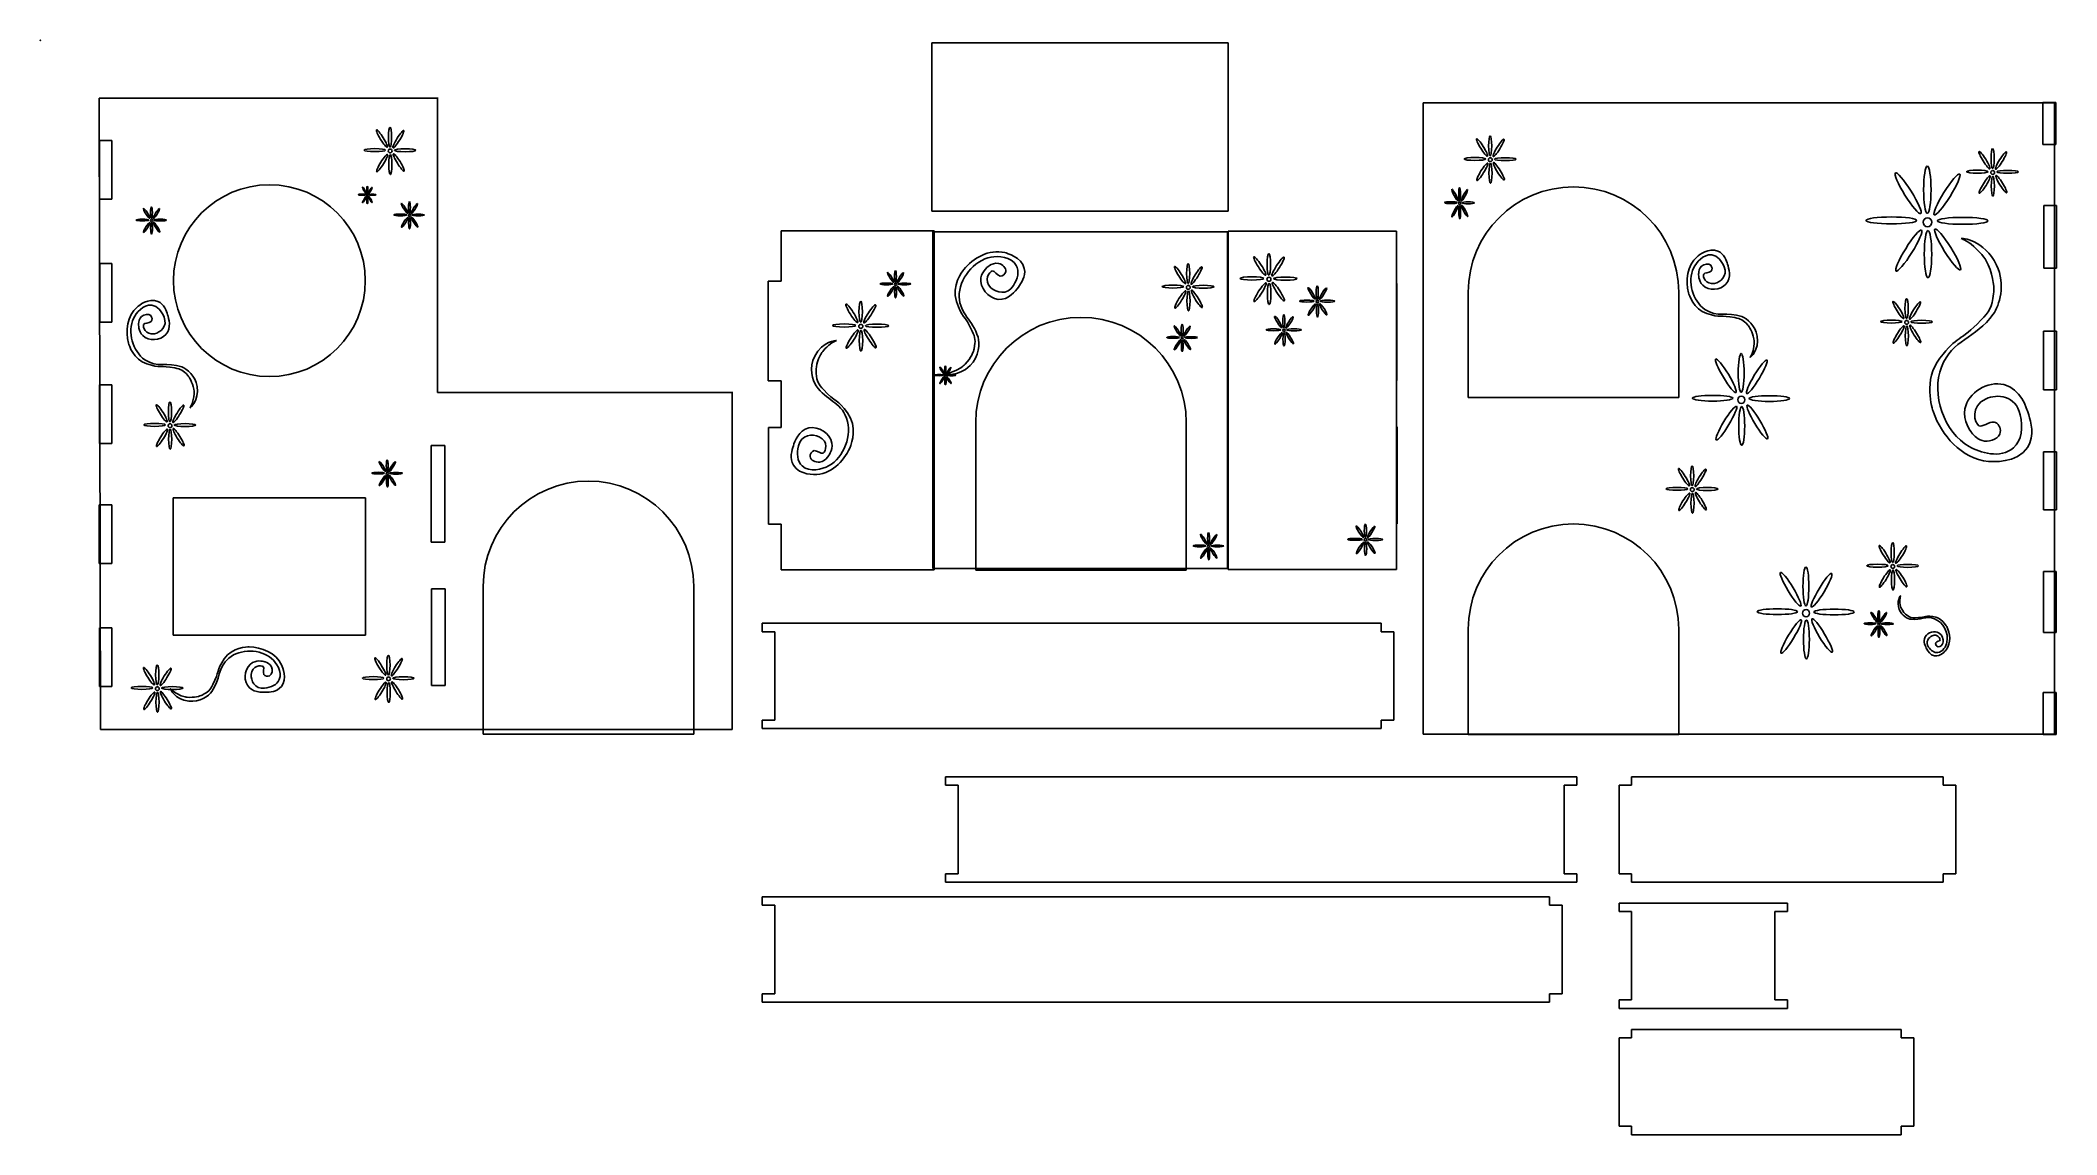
# Model space of a CAD drawing. Header units: millimetres. Extents: x 0 to 479, y -260 to 0.
import ezdxf

# ---------------------------------------------------------------- set-up
doc = ezdxf.new("R2010")
doc.units = ezdxf.units.MM
doc.header["$MEASUREMENT"] = 0
for name, color, linetype in [('casacortelaser v3 v1_casacortelaser v4_Capa 1', 7, 'Continuous'), ('casacortelaser v3 v1_casacortelaser v4_Capa 3', 7, 'Continuous'), ('casacortelaser v3 v1_casacortelaser v4_Capa 5', 7, 'Continuous'), ('casacortelaser v3 v1_casacortelaser v4_Sketch4', 7, 'Continuous'), ('casacortelaser v3 v1_casacortelaser v4_Sketch5', 7, 'Continuous'), ('casacortelaser v3 v1_Sketch6', 7, 'Continuous'), ('casacortelaser v3 v1_Sketch7', 7, 'Continuous')]:
    doc.layers.add(name, color=color, linetype=linetype)

msp = doc.modelspace()

# ---------------------------------------------------------------- linework, layer by layer
at = {"layer": 'casacortelaser v3 v1_casacortelaser v4_Capa 1'}
for p, q in [((211.77, -0.62), (282.16, -0.62)), ((211.77, -40.62), (211.77, -0.62)), ((282.16, -0.62), (282.16, -40.62)), ((282.16, -40.62), (211.77, -40.62)), ((175.94, -45.25), (212.31, -45.25)), ((175.94, -57.2), (175.94, -45.25)), ((211.97, -45.51), (281.97, -45.51)), ((211.97, -125.51), (211.97, -45.51)), ((212.31, -45.25), (212.31, -125.83)), ((281.97, -45.51), (281.97, -125.51)), ((282.15, -125.73), (282.15, -45.32)), ((282.15, -45.32), (322.15, -45.32)), ((322.15, -45.32), (322.15, -125.73)), ((175.94, -57.2), (172.87, -57.2)), ((172.87, -57.2), (172.87, -80.93)), ((322.24, -80.8), (322.24, -57.81)), ((172.87, -80.93), (175.94, -80.93)), ((175.94, -91.99), (175.94, -80.93)), ((175.94, -91.99), (172.94, -91.99)), ((172.94, -91.99), (172.94, -114.98)), ((322.31, -114.85), (322.31, -91.86)), ((172.94, -114.98), (175.94, -114.98)), ((175.94, -125.83), (175.94, -114.98)), ((212.31, -125.83), (175.94, -125.83)), ((281.97, -125.51), (211.97, -125.51)), ((322.15, -125.73), (282.15, -125.73))]:
    msp.add_line(p, q, dxfattribs=at)
msp.add_circle((214.98, -79.62), 0.18, dxfattribs=at)
for centre, major_axis, ratio in [((289.67, -53.62), (-1.42, 2.21), 0.153381), ((291.81, -53.24), (0, 2.56), 0.16181), ((294.01, -53.75), (1.42, 2.21), 0.153381), ((201.98, -56.29), (-0.76, 1.19), 0.153381), ((203.13, -56.09), (0, 1.37), 0.16181), ((204.3, -56.36), (0.76, 1.19), 0.153381), ((270.72, -55.76), (-1.28, 2.06), 0.151658), ((272.66, -55.41), (0, 2.38), 0.15761), ((274.65, -55.88), (1.28, 2.06), 0.151658), ((287.82, -56.57), (2.83, 0), 0.132732), ((291.84, -56.77), (0.487, 0), 0.996271), ((294.08, -59.72), (-1.42, 2.21), 0.153381), ((295.76, -56.62), (2.83, 0), 0.132732), ((194.87, -64.49), (0, 2.51), 0.16181), ((200.98, -57.87), (1.51, 0), 0.132732), ((202.02, -59.63), (0.76, 1.19), 0.153381), ((203.14, -57.98), (0.261, 0), 0.996271), ((203.16, -59.83), (0, 1.37), 0.16181), ((204.34, -59.56), (-0.76, 1.19), 0.153381), ((205.24, -57.89), (1.51, 0), 0.132732), ((269.04, -58.51), (2.56, 0), 0.136269), ((270.79, -61.57), (1.28, 2.06), 0.151658), ((272.69, -58.7), (0, 0.452), 0.977689), ((272.73, -61.92), (0, 2.38), 0.15761), ((274.72, -61.44), (-1.28, 2.06), 0.151658), ((276.24, -58.55), (2.56, 0), 0.136269), ((289.74, -59.85), (1.42, 2.21), 0.153381), ((291.89, -60.23), (0, 2.56), 0.16181), ((300.86, -61.94), (1.74, 0), 0.132732), ((302, -60.12), (-0.87, 1.36), 0.153381), ((303.34, -62.06), (0.3, 0), 0.996271), ((303.32, -59.88), (0, 1.58), 0.16181), ((304.68, -60.2), (0.87, 1.36), 0.153381), ((305.76, -61.97), (1.74, 0), 0.132732), ((192.77, -64.86), (-1.39, 2.17), 0.153381), ((197.02, -64.99), (1.39, 2.17), 0.153381), ((294.07, -66.94), (-0.87, 1.36), 0.153381), ((295.39, -66.71), (0, 1.58), 0.16181), ((296.74, -67.02), (0.87, 1.36), 0.153381), ((302.05, -63.96), (0.87, 1.36), 0.153381), ((303.37, -64.19), (0, 1.58), 0.16181), ((304.72, -63.88), (-0.87, 1.36), 0.153381), ((190.95, -67.76), (2.77, 0), 0.132732), ((192.84, -70.99), (1.39, 2.17), 0.153381), ((194.9, -67.96), (0.478, 0), 0.996271), ((194.94, -71.35), (0, 2.51), 0.16181), ((197.1, -70.86), (-1.39, 2.17), 0.153381), ((198.75, -67.81), (2.77, 0), 0.132732), ((269.08, -70.59), (1.51, 0), 0.132732), ((270.08, -69), (-0.76, 1.19), 0.153381), ((270.12, -72.34), (0.76, 1.19), 0.153381), ((271.24, -70.69), (0.261, 0), 0.996271), ((271.23, -68.8), (0, 1.37), 0.16181), ((271.26, -72.54), (0, 1.37), 0.16181), ((272.4, -69.07), (0.76, 1.19), 0.153381), ((272.44, -72.27), (-0.76, 1.19), 0.153381), ((273.34, -70.61), (1.51, 0), 0.132732), ((292.93, -68.76), (1.74, 0), 0.132732), ((294.11, -70.79), (0.87, 1.36), 0.153381), ((295.41, -68.89), (0.3, 0), 0.996271), ((295.44, -71.02), (0, 1.58), 0.16181), ((296.79, -70.71), (-0.87, 1.36), 0.153381), ((297.82, -68.79), (1.74, 0), 0.132732), ((213.49, -79.54), (1.04, 0), 0.132732), ((214.18, -78.45), (-0.524, 0.818), 0.153381), ((214.2, -80.75), (0.524, 0.818), 0.153381), ((214.97, -78.31), (0, 0.946), 0.16181), ((215, -80.89), (0, 0.946), 0.16181), ((215.78, -78.5), (0.524, 0.818), 0.153381), ((215.81, -80.71), (-0.524, 0.818), 0.153381), ((216.43, -79.56), (1.04, 0), 0.132732), ((314.76, -116.5), (0, 1.58), 0.16181), ((276.35, -118.54), (-0.76, 1.19), 0.153381), ((277.5, -118.33), (0, 1.37), 0.16181), ((278.67, -118.61), (0.76, 1.19), 0.153381), ((312.3, -118.56), (1.74, 0), 0.132732), ((313.44, -116.74), (-0.87, 1.36), 0.153381), ((313.49, -120.58), (0.87, 1.36), 0.153381), ((314.78, -118.68), (0.3, 0), 0.996271), ((314.81, -120.81), (0, 1.58), 0.16181), ((316.11, -116.82), (0.87, 1.36), 0.153381), ((316.16, -120.5), (-0.87, 1.36), 0.153381), ((317.19, -118.59), (1.74, 0), 0.132732), ((275.36, -120.12), (1.51, 0), 0.132732), ((276.39, -121.88), (0.76, 1.19), 0.153381), ((277.51, -120.23), (0.261, 0), 0.996271), ((277.54, -122.08), (0, 1.37), 0.16181), ((278.71, -121.81), (-0.76, 1.19), 0.153381), ((279.61, -120.14), (1.51, 0), 0.132732)]:
    msp.add_ellipse(centre, major_axis=major_axis, ratio=ratio, dxfattribs=at)
for points, knots in [([(214.79, -79.18), (214.78, -79.14), (215.6, -79.25), (216.87, -78.72), (218.53, -78.02), (219.12, -77.53), (219.7, -76.93), (221.11, -75.47), (221.69, -73.88), (221.81, -73.29), (222.22, -71.31), (222.1, -70.71), (221.36, -69.1), (219.58, -65.2), (218.92, -65.97), (217.64, -62.05), (216.4, -58.29), (219.01, -54.88), (219.36, -54.43), (221.45, -51.81), (225.35, -49.49), (229.13, -50.44), (229.54, -50.54), (233.11, -51.5), (233.74, -54.23), (234.17, -56.14), (232.92, -57.83), (232.33, -58.63), (231.7, -59.49), (229.99, -61.8), (227.53, -61.54), (225.17, -61.28), (223.07, -58.75), (223.43, -56.42), (223.71, -54.64), (225.33, -53.62), (225.48, -53.52)], [8, 8, 8, 8, 9, 9, 9, 10, 10, 10, 11, 11, 11, 12, 12, 12, 13, 13, 13, 14, 14, 14, 15, 15, 15, 16, 16, 16, 17, 17, 17, 18, 18, 18, 19, 19, 19, 20, 20, 20, 20]), ([(226.14, -54.79), (225.44, -54.92), (223.94, -57.01), (225.81, -58.77), (227.06, -59.96), (229.65, -60.7), (231.19, -58.22), (232.13, -56.71), (232.62, -54.88), (231.84, -53.46), (230.65, -51.31), (227.5, -51.22), (225.84, -51.51), (221.78, -52.23), (218.13, -56.76), (218.27, -60.92), (218.42, -65.18), (221.5, -66.31), (222.74, -70.53), (223.15, -71.94), (223.05, -75.12), (220.84, -77.28), (217.93, -80.14), (214.82, -79.29), (214.79, -79.18)], [0, 0, 0, 0, 1, 1, 1, 2, 2, 2, 3, 3, 3, 4, 4, 4, 5, 5, 5, 6, 6, 6, 7, 7, 7, 8, 8, 8, 8]), ([(225.48, -53.52), (225.93, -53.25), (226.71, -52.77), (227.63, -53), (228.52, -53.22), (229.52, -54.1), (229.32, -54.97), (229.2, -55.52), (228.59, -56.14), (228.01, -56.02), (227.27, -55.87), (226.68, -54.68), (226.14, -54.79)], [20, 20, 20, 20, 21, 21, 21, 22, 22, 22, 23, 23, 23, 24, 24, 24, 24]), ([(189.12, -71.35), (189.15, -71.39), (188.34, -71.54), (187.29, -72.45), (185.93, -73.62), (185.52, -74.27), (185.16, -75.02), (184.28, -76.86), (184.23, -78.54), (184.29, -79.14), (184.52, -81.15), (184.82, -81.68), (186.02, -82.98), (188.94, -86.13), (189.32, -85.2), (191.76, -88.52), (194.11, -91.7), (192.7, -95.76), (192.5, -96.3), (191.33, -99.44), (188.36, -102.86), (184.47, -103.13), (184.04, -103.16), (180.35, -103.37), (178.91, -100.97), (177.89, -99.29), (178.56, -97.29), (178.87, -96.35), (179.2, -95.34), (180.1, -92.61), (182.52, -92.09), (184.85, -91.59), (187.63, -93.35), (188.01, -95.67), (188.31, -97.46), (187.09, -98.93), (186.97, -99.07)], [8, 8, 8, 8, 9, 9, 9, 10, 10, 10, 11, 11, 11, 12, 12, 12, 13, 13, 13, 14, 14, 14, 15, 15, 15, 16, 16, 16, 17, 17, 17, 18, 18, 18, 19, 19, 19, 20, 20, 20, 20]), ([(185.95, -98.07), (186.57, -97.72), (187.35, -95.28), (185.02, -94.18), (183.47, -93.44), (180.77, -93.55), (180.08, -96.38), (179.66, -98.11), (179.76, -100.01), (180.94, -101.11), (182.74, -102.78), (185.77, -101.89), (187.26, -101.09), (190.89, -99.14), (192.94, -93.7), (191.51, -89.79), (190.04, -85.79), (186.76, -85.67), (184.27, -82.05), (183.44, -80.84), (182.55, -77.79), (183.97, -75.05), (185.84, -71.42), (189.06, -71.26), (189.12, -71.35)], [0, 0, 0, 0, 1, 1, 1, 2, 2, 2, 3, 3, 3, 4, 4, 4, 5, 5, 5, 6, 6, 6, 7, 7, 7, 8, 8, 8, 8]), ([(186.97, -99.07), (186.63, -99.46), (186.03, -100.16), (185.09, -100.23), (184.18, -100.3), (182.96, -99.78), (182.87, -98.89), (182.81, -98.33), (183.2, -97.55), (183.78, -97.48), (184.54, -97.4), (185.47, -98.34), (185.95, -98.07)], [20, 20, 20, 20, 21, 21, 21, 22, 22, 22, 23, 23, 23, 24, 24, 24, 24])]:
    msp.add_open_spline(points, degree=3, knots=knots, dxfattribs=at)
for points in [[(224.69, -125.51), (224.69, -125.51), (224.69, -125.51), (224.69, -125.51)], [(269.2, -125.6), (269.21, -125.57), (269.23, -125.54), (269.25, -125.51)]]:
    msp.add_open_spline(points, degree=3, dxfattribs=at)
at = {"layer": 'casacortelaser v3 v1_casacortelaser v4_Capa 3'}
for p, q in [((328.48, -164.82), (328.48, -14.82)), ((328.48, -14.82), (478.48, -14.82)), ((475.66, -24.74), (475.66, -14.8)), ((475.66, -14.8), (478.74, -14.8)), ((478.48, -14.82), (478.48, -164.82)), ((478.74, -14.8), (478.74, -24.74)), ((478.74, -24.74), (475.66, -24.74)), ((364.18, -34.82), (364.18, -34.82)), ((364.18, -34.82), (364.18, -34.82)), ((364.18, -34.82), (364.18, -34.82)), ((475.89, -39.21), (478.96, -39.21)), ((475.89, -54.14), (475.89, -39.21)), ((478.96, -39.21), (478.96, -54.14)), ((478.96, -54.14), (475.89, -54.14)), ((339.18, -59.82), (339.18, -84.82)), ((339.18, -59.82), (339.18, -84.82)), ((339.18, -59.82), (339.18, -84.82)), ((389.18, -84.82), (389.18, -59.82)), ((389.18, -84.82), (389.18, -59.82)), ((389.18, -84.82), (389.18, -59.82)), ((475.82, -83.04), (475.82, -69.07)), ((475.82, -69.07), (478.89, -69.07)), ((478.89, -69.07), (478.89, -83.04)), ((339.18, -84.82), (389.18, -84.82)), ((339.18, -84.82), (389.18, -84.82)), ((339.18, -84.82), (389.18, -84.82)), ((478.89, -83.04), (475.82, -83.04)), ((222.2, -90.83), (222.2, -125.92)), ((272.2, -125.92), (272.2, -90.81)), ((475.82, -111.58), (475.82, -97.76)), ((475.82, -97.76), (478.89, -97.76)), ((478.89, -97.76), (478.89, -111.58)), ((130.19, -104.72), (130.19, -104.72)), ((364.18, -114.91), (364.18, -114.91)), ((478.89, -111.58), (475.82, -111.58)), ((222.2, -125.92), (272.2, -125.92)), ((475.8, -126.22), (478.88, -126.22)), ((475.8, -140.69), (475.8, -126.22)), ((478.88, -126.22), (478.88, -140.69)), ((105.2, -129.73), (105.2, -164.82)), ((155.2, -164.82), (155.2, -129.71)), ((339.18, -139.91), (339.18, -164.91)), ((389.18, -164.91), (389.18, -139.91)), ((478.88, -140.69), (475.8, -140.69)), ((475.73, -154.98), (478.81, -154.98)), ((475.73, -164.91), (475.73, -154.98)), ((478.81, -154.98), (478.81, -164.91)), ((105.2, -164.82), (155.2, -164.82)), ((478.48, -164.82), (328.48, -164.82)), ((339.18, -164.91), (389.18, -164.91)), ((478.81, -164.91), (475.73, -164.91))]:
    msp.add_line(p, q, dxfattribs=at)
for centre, major_axis, ratio in [((342.46, -25.44), (-1.28, 2.06), 0.151658), ((344.4, -25.09), (0, 2.38), 0.15761), ((346.39, -25.56), (1.28, 2.06), 0.151658), ((340.78, -28.19), (2.56, 0), 0.136269), ((344.43, -28.37), (0, 0.452), 0.977689), ((347.98, -28.23), (2.56, 0), 0.136269), ((461.8, -28.46), (-1.28, 2.06), 0.151658), ((463.74, -28.11), (0, 2.38), 0.15761), ((465.73, -28.58), (1.28, 2.06), 0.151658), ((342.53, -31.24), (1.28, 2.06), 0.151658), ((344.47, -31.59), (0, 2.38), 0.15761), ((346.46, -31.12), (-1.28, 2.06), 0.151658), ((443.67, -36.32), (-3.02, 4.85), 0.151658), ((448.24, -35.5), (0, 5.6), 0.15761), ((452.92, -36.61), (3.02, 4.85), 0.151658), ((460.12, -31.21), (2.56, 0), 0.136269), ((461.87, -34.27), (1.28, 2.06), 0.151658), ((463.77, -31.4), (0, 0.452), 0.977689), ((463.81, -34.62), (0, 2.38), 0.15761), ((465.8, -34.14), (-1.28, 2.06), 0.151658), ((467.32, -31.25), (2.56, 0), 0.136269), ((336.02, -36.76), (-0.73, 1.36), 0.141769), ((337.13, -36.53), (0, 1.57), 0.137564), ((338.28, -36.84), (0.73, 1.36), 0.141769), ((335.05, -38.57), (1.47, 0), 0.156127), ((336.05, -40.58), (0.73, 1.36), 0.141769), ((337.15, -38.69), (0, 0.298), 0.853337), ((337.17, -40.81), (0, 1.57), 0.137564), ((338.31, -40.5), (-0.73, 1.36), 0.141769), ((339.19, -38.6), (1.47, 0), 0.156127), ((439.72, -42.79), (6.03, 0), 0.136269), ((448.29, -43.22), (0, 1.06), 0.977689), ((456.66, -42.89), (6.03, 0), 0.136269), ((443.83, -49.97), (3.02, 4.85), 0.151658), ((448.4, -50.79), (0, 5.6), 0.15761), ((453.07, -49.68), (-3.02, 4.85), 0.151658), ((441.37, -64.07), (-1.28, 2.06), 0.151658), ((443.31, -63.72), (0, 2.38), 0.15761), ((445.3, -64.2), (1.28, 2.06), 0.151658), ((439.69, -66.83), (2.56, 0), 0.136269), ((443.33, -67.01), (0, 0.452), 0.977689), ((446.89, -66.87), (2.56, 0), 0.136269), ((441.43, -69.88), (1.28, 2.06), 0.151658), ((443.38, -70.23), (0, 2.38), 0.15761), ((445.37, -69.76), (-1.28, 2.06), 0.151658), ((400.38, -79.7), (-2.4, 3.99), 0.149353), ((404.02, -79.03), (0, 4.61), 0.152393), ((407.74, -79.94), (2.4, 3.99), 0.149353), ((397.24, -85.03), (4.8, 0), 0.140934), ((404.06, -85.39), (0, 0.875), 0.945328), ((410.72, -85.11), (4.8, 0), 0.140934), ((400.51, -90.94), (2.4, 3.99), 0.149353), ((404.15, -91.62), (0, 4.61), 0.152393), ((407.87, -90.7), (-2.4, 3.99), 0.149353), ((390.44, -103.81), (-1.28, 2.06), 0.151658), ((392.38, -103.46), (0, 2.38), 0.15761), ((394.37, -103.93), (1.28, 2.06), 0.151658), ((388.76, -106.56), (2.56, 0), 0.136269), ((390.51, -109.62), (1.28, 2.06), 0.151658), ((392.41, -106.75), (0, 0.452), 0.977689), ((392.45, -109.96), (0, 2.38), 0.15761), ((394.44, -109.49), (-1.28, 2.06), 0.151658), ((395.96, -106.6), (2.56, 0), 0.136269), ((440.02, -121.71), (0, 2.38), 0.15761), ((436.4, -124.82), (2.56, 0), 0.136269), ((438.08, -122.06), (-1.28, 2.06), 0.151658), ((442.01, -122.19), (1.28, 2.06), 0.151658), ((443.6, -124.86), (2.56, 0), 0.136269), ((415.76, -130.41), (-2.4, 3.99), 0.149353), ((419.4, -129.74), (0, 4.61), 0.152393), ((423.12, -130.65), (2.4, 3.99), 0.149353), ((438.14, -127.87), (1.28, 2.06), 0.151658), ((440.04, -125), (0, 0.452), 0.977689), ((440.09, -128.22), (0, 2.38), 0.15761), ((442.08, -127.75), (-1.28, 2.06), 0.151658), ((412.62, -135.74), (4.8, 0), 0.140934), ((415.89, -141.65), (2.4, 3.99), 0.149353), ((419.44, -136.1), (0, 0.875), 0.945328), ((419.52, -142.33), (0, 4.61), 0.152393), ((423.24, -141.41), (-2.4, 3.99), 0.149353), ((426.1, -135.82), (4.8, 0), 0.140934), ((434.65, -138.59), (1.45, 0), 0.136269), ((435.6, -137.03), (-0.73, 1.17), 0.151658), ((436.72, -138.69), (0, 0.256), 0.977689), ((436.7, -136.83), (0, 1.35), 0.15761), ((437.83, -137.1), (0.73, 1.17), 0.151658), ((438.73, -138.61), (1.45, 0), 0.136269), ((435.64, -140.32), (0.73, 1.17), 0.151658), ((436.74, -140.52), (0, 1.35), 0.15761), ((437.87, -140.25), (-0.73, 1.17), 0.151658)]:
    msp.add_ellipse(centre, major_axis=major_axis, ratio=ratio, dxfattribs=at)
for points in [[(364.18, -34.82), (350.38, -34.82), (339.18, -46.01), (339.18, -59.82)], [(364.18, -34.82), (350.38, -34.82), (339.18, -46.01), (339.18, -59.82)], [(364.18, -34.82), (350.38, -34.82), (339.18, -46.01), (339.18, -59.82)], [(389.18, -59.82), (389.18, -46.01), (377.99, -34.82), (364.18, -34.82)], [(389.18, -59.82), (389.18, -46.01), (377.99, -34.82), (364.18, -34.82)], [(389.18, -59.82), (389.18, -46.01), (377.99, -34.82), (364.18, -34.82)], [(247.19, -65.82), (233.38, -65.82), (222.19, -77.02), (222.2, -90.83)], [(272.2, -90.81), (272.19, -77), (260.99, -65.81), (247.19, -65.82)], [(130.19, -104.72), (116.38, -104.72), (105.19, -115.92), (105.2, -129.73)], [(155.2, -129.71), (155.19, -115.9), (143.99, -104.71), (130.19, -104.72)], [(364.18, -114.91), (350.38, -114.91), (339.18, -126.11), (339.18, -139.91)], [(389.18, -139.91), (389.18, -126.11), (377.99, -114.91), (364.18, -114.91)]]:
    msp.add_open_spline(points, degree=3, dxfattribs=at)
for points, knots in [([(456.27, -47.08), (456.22, -47.14), (457.56, -47.42), (459.27, -48.97), (461.48, -50.97), (462.13, -52.07), (462.7, -53.33), (464.1, -56.41), (464.12, -59.22), (463.98, -60.21), (463.53, -63.54), (463.01, -64.41), (460.96, -66.52), (456, -71.64), (455.4, -70.07), (451.22, -75.49), (447.2, -80.69), (449.38, -87.49), (449.69, -88.38), (451.5, -93.65), (456.32, -99.44), (462.77, -100.05), (463.47, -100.11), (469.59, -100.61), (472.09, -96.67), (473.83, -93.92), (472.81, -90.58), (472.33, -89), (471.81, -87.3), (470.42, -82.74), (466.43, -81.79), (462.58, -80.87), (457.9, -83.67), (457.17, -87.52), (456.6, -90.47), (458.57, -92.96), (458.77, -93.2)], [8, 8, 8, 8, 9, 9, 9, 10, 10, 10, 11, 11, 11, 12, 12, 12, 13, 13, 13, 14, 14, 14, 15, 15, 15, 16, 16, 16, 17, 17, 17, 18, 18, 18, 19, 19, 19, 20, 20, 20, 20]), ([(460.5, -91.58), (459.48, -90.98), (458.28, -86.89), (462.19, -85.15), (464.8, -84), (469.27, -84.27), (470.31, -89), (470.95, -91.89), (470.7, -95.04), (468.69, -96.82), (465.64, -99.53), (460.65, -97.93), (458.21, -96.54), (452.26, -93.16), (449.05, -84.05), (451.59, -77.62), (454.18, -71.03), (459.63, -70.96), (463.91, -65.04), (465.34, -63.06), (466.94, -58.03), (464.69, -53.42), (461.71, -47.32), (456.37, -46.93), (456.27, -47.08)], [0, 0, 0, 0, 1, 1, 1, 2, 2, 2, 3, 3, 3, 4, 4, 4, 5, 5, 5, 6, 6, 6, 7, 7, 7, 8, 8, 8, 8]), ([(406.12, -75.35), (406.09, -75.34), (406.57, -74.84), (406.83, -73.7), (407.18, -72.23), (407.14, -71.59), (407.02, -70.9), (406.72, -69.21), (405.92, -68.03), (405.58, -67.65), (404.43, -66.39), (403.97, -66.17), (402.51, -65.88), (398.96, -65.16), (399.16, -65.99), (395.85, -64.93), (392.68, -63.91), (391.64, -60.44), (391.51, -59.98), (390.76, -57.25), (391.11, -53.45), (393.63, -51.34), (393.91, -51.11), (396.33, -49.15), (398.5, -50.08), (400.02, -50.73), (400.55, -52.42), (400.8, -53.22), (401.07, -54.07), (401.8, -56.38), (400.41, -57.93), (399.06, -59.41), (396.3, -59.59), (394.89, -58.19), (393.81, -57.12), (393.91, -55.51), (393.93, -55.35)], [8, 8, 8, 8, 9, 9, 9, 10, 10, 10, 11, 11, 11, 12, 12, 12, 13, 13, 13, 14, 14, 14, 15, 15, 15, 16, 16, 16, 17, 17, 17, 18, 18, 18, 19, 19, 19, 20, 20, 20, 20]), ([(395.12, -55.53), (394.86, -56.08), (395.54, -58.13), (397.67, -57.74), (399.09, -57.47), (400.88, -56.07), (399.96, -53.8), (399.4, -52.4), (398.39, -51.16), (397.04, -50.99), (394.98, -50.73), (393.36, -52.84), (392.73, -54.12), (391.22, -57.24), (392.49, -61.97), (395.4, -63.93), (398.38, -65.94), (400.67, -64.41), (404.16, -65.65), (405.33, -66.07), (407.44, -67.71), (407.82, -70.29), (408.33, -73.69), (406.21, -75.39), (406.12, -75.35)], [0, 0, 0, 0, 1, 1, 1, 2, 2, 2, 3, 3, 3, 4, 4, 4, 5, 5, 5, 6, 6, 6, 7, 7, 7, 8, 8, 8, 8]), ([(393.93, -55.35), (393.96, -54.92), (394.03, -54.14), (394.63, -53.63), (395.22, -53.13), (396.32, -52.89), (396.81, -53.45), (397.13, -53.81), (397.25, -54.53), (396.88, -54.87), (396.41, -55.3), (395.31, -55.12), (395.12, -55.53)], [20, 20, 20, 20, 21, 21, 21, 22, 22, 22, 23, 23, 23, 24, 24, 24, 24]), ([(458.77, -93.2), (459.31, -93.87), (460.28, -95.05), (461.84, -95.21), (463.35, -95.36), (465.41, -94.53), (465.58, -93.07), (465.7, -92.13), (465.09, -90.83), (464.12, -90.69), (462.86, -90.52), (461.28, -92.04), (460.5, -91.58)], [20, 20, 20, 20, 21, 21, 21, 22, 22, 22, 23, 23, 23, 24, 24, 24, 24]), ([(451.25, -142.47), (451.33, -142.11), (450.65, -140.95), (449.41, -141.48), (448.58, -141.83), (447.69, -142.92), (448.55, -144.17), (449.08, -144.94), (449.86, -145.56), (450.7, -145.48), (451.98, -145.36), (452.68, -143.87), (452.89, -143.01), (453.39, -140.91), (451.98, -138.22), (449.95, -137.42), (447.88, -136.6), (446.69, -137.84), (444.41, -137.55), (443.65, -137.46), (442.15, -136.74), (441.57, -135.24), (440.81, -133.24), (441.86, -131.93), (441.92, -131.94)], [0, 0, 0, 0, 1, 1, 1, 2, 2, 2, 3, 3, 3, 4, 4, 4, 5, 5, 5, 6, 6, 6, 7, 7, 7, 8, 8, 8, 8]), ([(441.92, -131.94), (441.94, -131.94), (441.72, -132.31), (441.71, -133.03), (441.7, -133.97), (441.81, -134.36), (441.98, -134.76), (442.39, -135.74), (443.03, -136.35), (443.28, -136.53), (444.15, -137.14), (444.46, -137.21), (445.39, -137.19), (447.63, -137.15), (447.4, -136.68), (449.54, -136.88), (451.6, -137.07), (452.7, -139.03), (452.84, -139.29), (453.66, -140.84), (453.96, -143.2), (452.71, -144.81), (452.58, -144.99), (451.38, -146.5), (449.94, -146.23), (448.93, -146.04), (448.38, -145.09), (448.12, -144.64), (447.84, -144.15), (447.09, -142.85), (447.73, -141.73), (448.34, -140.65), (449.99, -140.17), (451.03, -140.83), (451.83, -141.34), (451.98, -142.32), (452, -142.42)], [8, 8, 8, 8, 9, 9, 9, 10, 10, 10, 11, 11, 11, 12, 12, 12, 13, 13, 13, 14, 14, 14, 15, 15, 15, 16, 16, 16, 17, 17, 17, 18, 18, 18, 19, 19, 19, 20, 20, 20, 20]), ([(452, -142.42), (452.03, -142.69), (452.1, -143.17), (451.8, -143.56), (451.51, -143.94), (450.88, -144.23), (450.5, -143.96), (450.26, -143.78), (450.09, -143.36), (450.27, -143.11), (450.5, -142.78), (451.19, -142.75), (451.25, -142.47)], [20, 20, 20, 20, 21, 21, 21, 22, 22, 22, 23, 23, 23, 24, 24, 24, 24])]:
    msp.add_open_spline(points, degree=3, knots=knots, dxfattribs=at)
at = {"layer": 'casacortelaser v3 v1_casacortelaser v4_Capa 5'}
for p, q in [((94.49, -13.71), (13.99, -13.71)), ((13.99, -13.71), (14.32, -163.71)), ((94.32, -13.71), (94.32, -83.71)), ((14.09, -23.8), (14.09, -37.75)), ((16.97, -23.8), (14.09, -23.8)), ((16.97, -37.75), (16.97, -23.8)), ((14.09, -37.75), (16.97, -37.75)), ((14.12, -53.05), (14.12, -66.99)), ((16.99, -53.05), (14.12, -53.05)), ((16.99, -66.99), (16.99, -53.05)), ((14.12, -66.99), (16.99, -66.99)), ((14.09, -81.85), (14.09, -95.79)), ((16.97, -81.85), (14.09, -81.85)), ((16.97, -95.79), (16.97, -81.85)), ((94.32, -83.71), (164.32, -83.71)), ((164.32, -83.71), (164.32, -83.54)), ((164.32, -163.71), (164.32, -83.71)), ((14.09, -95.79), (16.97, -95.79)), ((96.09, -96.27), (92.86, -96.27)), ((92.86, -96.27), (92.86, -119.26)), ((96.09, -119.26), (96.09, -96.27)), ((77.26, -108.7), (31.57, -108.7)), ((31.57, -108.7), (31.57, -141.36)), ((77.26, -141.36), (77.26, -108.7)), ((14, -110.33), (14, -124.27)), ((17.02, -110.33), (14, -110.33)), ((17.02, -124.27), (17.02, -110.33)), ((92.86, -119.26), (96.09, -119.26)), ((14, -124.27), (17.02, -124.27)), ((96.16, -130.33), (92.93, -130.33)), ((92.93, -130.33), (92.93, -153.32)), ((96.16, -153.32), (96.16, -130.33)), ((17, -139.58), (14.09, -139.58)), ((14.09, -139.58), (14.09, -153.52)), ((17, -153.52), (17, -139.58)), ((31.57, -141.36), (77.26, -141.36)), ((14.09, -153.52), (17, -153.52)), ((92.93, -153.32), (96.16, -153.32)), ((14.32, -163.71), (164.32, -163.71))]:
    msp.add_line(p, q, dxfattribs=at)
msp.add_circle((54.41, -57.1), 22.78, dxfattribs=at)
for centre, major_axis, ratio in [((81.14, -23.34), (-1.28, 2.06), 0.151658), ((83.08, -22.99), (0, 2.38), 0.15761), ((85.07, -23.46), (1.28, 2.06), 0.151658), ((79.46, -26.09), (2.56, 0), 0.136269), ((81.2, -29.15), (1.28, 2.06), 0.151658), ((83.1, -26.28), (0, 0.452), 0.977689), ((83.15, -29.5), (0, 2.38), 0.15761), ((85.14, -29.02), (-1.28, 2.06), 0.151658), ((86.66, -26.13), (2.56, 0), 0.136269), ((76.41, -36.67), (0.89, 0), 0.145907), ((76.99, -35.65), (-0.445, 0.768), 0.146874), ((77.01, -37.81), (0.445, 0.768), 0.146874), ((77.67, -36.74), (0, 0.168), 0.913107), ((77.67, -35.52), (0, 0.886), 0.147199), ((77.69, -37.94), (0, 0.886), 0.147199), ((78.36, -35.7), (0.445, 0.768), 0.146874), ((78.38, -37.76), (-0.445, 0.768), 0.146874), ((78.91, -36.69), (0.89, 0), 0.145907), ((24.25, -42.69), (1.51, 0), 0.132732), ((25.24, -41.1), (-0.76, 1.19), 0.153381), ((26.4, -42.8), (0.261, 0), 0.996271), ((26.39, -40.9), (0, 1.37), 0.16181), ((27.56, -41.18), (0.76, 1.19), 0.153381), ((28.5, -42.71), (1.51, 0), 0.132732), ((85.52, -41.48), (1.51, 0), 0.132732), ((86.52, -39.9), (-0.76, 1.19), 0.153381), ((86.56, -43.24), (0.76, 1.19), 0.153381), ((87.68, -41.59), (0.261, 0), 0.996271), ((87.67, -39.7), (0, 1.37), 0.16181), ((87.7, -43.44), (0, 1.37), 0.16181), ((88.84, -39.97), (0.76, 1.19), 0.153381), ((88.88, -43.17), (-0.76, 1.19), 0.153381), ((89.78, -41.5), (1.51, 0), 0.132732), ((25.28, -44.45), (0.76, 1.19), 0.153381), ((26.43, -44.65), (0, 1.37), 0.16181), ((27.6, -44.38), (-0.76, 1.19), 0.153381), ((30.79, -88.27), (0, 2.38), 0.15761), ((28.84, -88.62), (-1.28, 2.06), 0.151658), ((32.78, -88.74), (1.28, 2.06), 0.151658), ((27.16, -91.37), (2.56, 0), 0.136269), ((28.91, -94.43), (1.28, 2.06), 0.151658), ((30.81, -91.56), (0, 0.452), 0.977689), ((30.85, -94.78), (0, 2.38), 0.15761), ((32.84, -94.3), (-1.28, 2.06), 0.151658), ((34.37, -91.41), (2.56, 0), 0.136269), ((81.25, -101.25), (-0.76, 1.19), 0.153381), ((82.4, -101.05), (0, 1.37), 0.16181), ((83.58, -101.32), (0.76, 1.19), 0.153381), ((80.26, -102.83), (1.51, 0), 0.132732), ((81.29, -104.59), (0.76, 1.19), 0.153381), ((82.42, -102.94), (0.261, 0), 0.996271), ((82.44, -104.79), (0, 1.37), 0.16181), ((83.62, -104.52), (-0.76, 1.19), 0.153381), ((84.52, -102.86), (1.51, 0), 0.132732), ((27.77, -150.75), (0, 2.38), 0.15761), ((80.75, -148.77), (-1.28, 2.06), 0.151658), ((82.69, -148.42), (0, 2.38), 0.15761), ((84.68, -148.9), (1.28, 2.06), 0.151658), ((25.82, -151.1), (-1.28, 2.06), 0.151658), ((29.76, -151.22), (1.28, 2.06), 0.151658), ((79.07, -151.53), (2.56, 0), 0.136269), ((80.82, -154.58), (1.28, 2.06), 0.151658), ((82.72, -151.71), (0, 0.452), 0.977689), ((82.76, -154.93), (0, 2.38), 0.15761), ((84.75, -154.46), (-1.28, 2.06), 0.151658), ((86.27, -151.57), (2.56, 0), 0.136269), ((24.14, -153.85), (2.56, 0), 0.136269), ((25.89, -156.91), (1.28, 2.06), 0.151658), ((27.79, -154.04), (0, 0.452), 0.977689), ((27.83, -157.25), (0, 2.38), 0.15761), ((29.82, -156.78), (-1.28, 2.06), 0.151658), ((31.35, -153.89), (2.56, 0), 0.136269)]:
    msp.add_ellipse(centre, major_axis=major_axis, ratio=ratio, dxfattribs=at)
for points, knots in [([(35.55, -87.32), (35.51, -87.3), (35.99, -86.8), (36.26, -85.66), (36.61, -84.19), (36.57, -83.55), (36.45, -82.86), (36.14, -81.17), (35.35, -79.99), (35.01, -79.61), (33.86, -78.35), (33.39, -78.14), (31.93, -77.84), (28.39, -77.12), (28.59, -77.95), (25.28, -76.89), (22.11, -75.87), (21.07, -72.4), (20.94, -71.94), (20.19, -69.21), (20.54, -65.41), (23.06, -63.31), (23.34, -63.08), (25.75, -61.11), (27.93, -62.04), (29.44, -62.69), (29.98, -64.38), (30.23, -65.18), (30.5, -66.04), (31.23, -68.34), (29.83, -69.89), (28.49, -71.37), (25.73, -71.55), (24.32, -70.15), (23.23, -69.08), (23.34, -67.47), (23.35, -67.31)], [8, 8, 8, 8, 9, 9, 9, 10, 10, 10, 11, 11, 11, 12, 12, 12, 13, 13, 13, 14, 14, 14, 15, 15, 15, 16, 16, 16, 17, 17, 17, 18, 18, 18, 19, 19, 19, 20, 20, 20, 20]), ([(24.54, -67.49), (24.29, -68.04), (24.96, -70.09), (27.09, -69.7), (28.52, -69.43), (30.31, -68.03), (29.39, -65.76), (28.82, -64.36), (27.82, -63.12), (26.46, -62.95), (24.41, -62.7), (22.78, -64.8), (22.16, -66.08), (20.64, -69.2), (21.92, -73.93), (24.82, -75.89), (27.8, -77.9), (30.1, -76.37), (33.59, -77.61), (34.76, -78.03), (36.87, -79.68), (37.25, -82.25), (37.76, -85.65), (35.64, -87.35), (35.55, -87.32)], [0, 0, 0, 0, 1, 1, 1, 2, 2, 2, 3, 3, 3, 4, 4, 4, 5, 5, 5, 6, 6, 6, 7, 7, 7, 8, 8, 8, 8]), ([(23.35, -67.31), (23.39, -66.88), (23.45, -66.11), (24.06, -65.59), (24.65, -65.1), (25.75, -64.85), (26.24, -65.41), (26.56, -65.77), (26.68, -66.49), (26.31, -66.83), (25.84, -67.26), (24.74, -67.08), (24.54, -67.49)], [20, 20, 20, 20, 21, 21, 21, 22, 22, 22, 23, 23, 23, 24, 24, 24, 24]), ([(52.93, -148.79), (52.47, -148.4), (50.31, -148.49), (50.11, -150.64), (49.98, -152.09), (50.84, -154.19), (53.28, -153.92), (54.77, -153.76), (56.24, -153.13), (56.77, -151.87), (57.58, -149.96), (56, -147.83), (54.93, -146.88), (52.34, -144.57), (47.44, -144.51), (44.77, -146.77), (42.02, -149.1), (42.87, -151.72), (40.73, -154.74), (40.01, -155.75), (37.85, -157.34), (35.27, -157), (31.86, -156.57), (30.8, -154.06), (30.86, -153.99)], [0, 0, 0, 0, 1, 1, 1, 2, 2, 2, 3, 3, 3, 4, 4, 4, 5, 5, 5, 6, 6, 6, 7, 7, 7, 8, 8, 8, 8]), ([(30.86, -153.99), (30.88, -153.96), (31.23, -154.55), (32.25, -155.12), (33.57, -155.86), (34.2, -155.99), (34.9, -156.06), (36.61, -156.23), (37.96, -155.79), (38.42, -155.56), (39.95, -154.8), (40.28, -154.41), (40.96, -153.08), (42.61, -149.87), (41.76, -149.83), (43.68, -146.94), (45.53, -144.17), (49.15, -144.11), (49.63, -144.11), (52.45, -144.13), (56.02, -145.5), (57.36, -148.5), (57.5, -148.83), (58.74, -151.69), (57.25, -153.53), (56.21, -154.81), (54.44, -154.86), (53.61, -154.89), (52.71, -154.92), (50.29, -154.99), (49.18, -153.23), (48.12, -151.53), (48.7, -148.82), (50.43, -147.85), (51.76, -147.1), (53.27, -147.64), (53.42, -147.69)], [8, 8, 8, 8, 9, 9, 9, 10, 10, 10, 11, 11, 11, 12, 12, 12, 13, 13, 13, 14, 14, 14, 15, 15, 15, 16, 16, 16, 17, 17, 17, 18, 18, 18, 19, 19, 19, 20, 20, 20, 20]), ([(53.42, -147.69), (53.83, -147.85), (54.56, -148.12), (54.88, -148.84), (55.2, -149.54), (55.14, -150.66), (54.46, -150.99), (54.03, -151.2), (53.31, -151.11), (53.08, -150.67), (52.8, -150.09), (53.27, -149.09), (52.93, -148.79)], [20, 20, 20, 20, 21, 21, 21, 22, 22, 22, 23, 23, 23, 24, 24, 24, 24])]:
    msp.add_open_spline(points, degree=3, knots=knots, dxfattribs=at)
for points in [[(107.04, -163.71), (107.04, -163.71), (107.04, -163.71), (107.04, -163.71)], [(151.55, -163.8), (151.56, -163.77), (151.58, -163.74), (151.6, -163.71)]]:
    msp.add_open_spline(points, degree=3, dxfattribs=at)
at = {"layer": 'casacortelaser v3 v1_casacortelaser v4_Sketch4'}
msp.add_point((0, 0), dxfattribs=at)
at = {"layer": 'casacortelaser v3 v1_casacortelaser v4_Sketch5'}
msp.add_point((0, 0), dxfattribs=at)
at = {"layer": 'casacortelaser v3 v1_Sketch6'}
for p, q in [((171.5, -138.5), (318.5, -138.5)), ((171.5, -140.5), (171.5, -138.5)), ((318.5, -140.5), (318.5, -138.5)), ((171.5, -140.5), (174.5, -140.5)), ((174.5, -140.5), (174.5, -161.5)), ((321.5, -140.5), (318.5, -140.5)), ((321.5, -161.5), (321.5, -140.5)), ((174.5, -161.5), (171.5, -161.5)), ((171.5, -163.5), (171.5, -161.5)), ((318.5, -161.5), (318.5, -163.5)), ((318.5, -161.5), (321.5, -161.5)), ((318.5, -163.5), (171.5, -163.5)), ((215, -175), (365, -175)), ((215, -177), (215, -175)), ((215, -177), (218, -177)), ((218, -177), (218, -198)), ((365, -177), (362, -177)), ((362, -177), (362, -198)), ((365, -175), (365, -177)), ((375, -198), (375, -177)), ((375, -177), (378, -177)), ((375, -198), (375, -177)), ((378, -175), (378, -177)), ((378, -175), (452, -175)), ((452, -175), (452, -177)), ((455, -177), (452, -177)), ((455, -198), (455, -177)), ((455, -177), (455, -198)), ((218, -198), (215, -198)), ((215, -200), (215, -198)), ((365, -200), (215, -200)), ((362, -198), (365, -198)), ((365, -198), (365, -200)), ((378, -198), (375, -198)), ((378, -198), (378, -200)), ((452, -200), (378, -200)), ((452, -198), (455, -198)), ((452, -198), (452, -200)), ((171.5, -203.5), (358.5, -203.5)), ((171.5, -205.5), (171.5, -203.5)), ((171.5, -205.5), (174.5, -205.5)), ((174.5, -205.5), (174.5, -226.5)), ((358.5, -205.5), (358.5, -203.5)), ((361.5, -205.5), (358.5, -205.5)), ((361.5, -205.5), (361.5, -226.5)), ((361.5, -226.5), (361.5, -205.5)), ((375, -205), (415, -205)), ((375, -207), (375, -205)), ((415, -205), (415, -207)), ((375, -207), (378, -207)), ((378, -207), (378, -228)), ((412, -207), (412, -228)), ((415, -207), (412, -207)), ((174.5, -226.5), (171.5, -226.5)), ((171.5, -228.5), (171.5, -226.5)), ((358.5, -228.5), (171.5, -228.5)), ((358.5, -226.5), (361.5, -226.5)), ((358.5, -226.5), (358.5, -228.5)), ((378, -228), (375, -228)), ((375, -230), (375, -228)), ((412, -228), (415, -228)), ((415, -228), (415, -230)), ((415, -230), (375, -230)), ((375, -258), (375, -237)), ((375, -258), (375, -237)), ((375, -237), (378, -237)), ((378, -235), (442, -235)), ((378, -237), (378, -235)), ((442, -235), (442, -237)), ((445, -237), (442, -237)), ((445, -237), (445, -258)), ((445, -258), (445, -237)), ((378, -258), (375, -258)), ((378, -258), (378, -260)), ((442, -258), (442, -260)), ((442, -258), (445, -258)), ((442, -260), (378, -260))]:
    msp.add_line(p, q, dxfattribs=at)
msp.add_point((0, 0), dxfattribs=at)
at = {"layer": 'casacortelaser v3 v1_Sketch7'}
msp.add_point((0, 0), dxfattribs=at)

doc.saveas('drawing.dxf')
